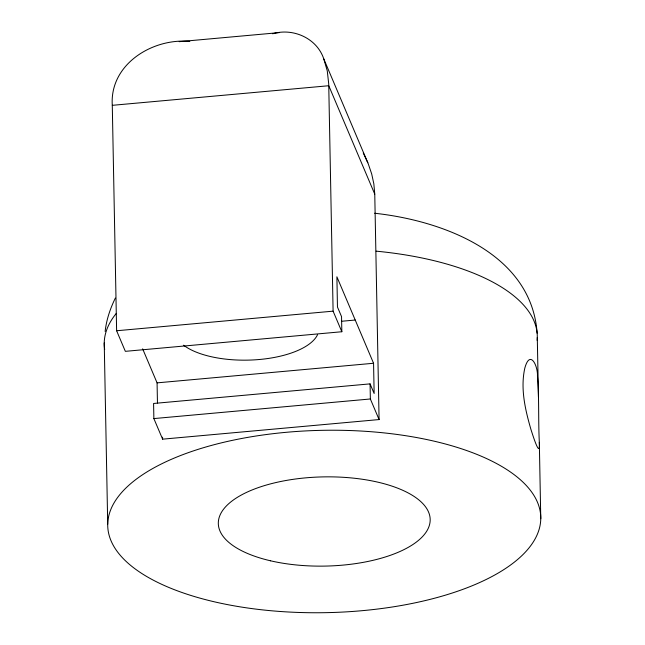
<?xml version="1.0" encoding="UTF-8"?>
<svg xmlns="http://www.w3.org/2000/svg" width="645" height="645" viewBox="0 0 645 645"><rect width="100%" height="100%" fill="white"/><g stroke="black" fill="none" stroke-linecap="round" stroke-linejoin="round"><path stroke-width="0.97" d="M105.143 331.441C106.401 319.823 110.222 308.528 115.358 298.071M272.65 33.774C293.024 27.638 316.872 38.2 323.758 58.848L368.231 163.741L371.689 173.94L373.842 183.841L374.761 194.137L379.083 419.564L162.605 439.164L153.873 418.581L153.583 403.472L370.069 383.872L374.14 393.474L373.56 363.264L336.892 276.81L337.464 307.02L341.544 316.631L341.834 331.74L125.348 351.34L116.616 330.756L112.286 105.328C109.497 64.282 152.551 37.91 189.807 41.393M179.189 41.675L279.341 32.613M112.286 105.328L328.773 85.729L374.761 194.137M116.616 330.756L333.102 311.156L341.834 331.74M341.455 321.283L355.226 320.033M142.642 348.832L157.074 382.864L373.56 363.264M153.873 418.581L370.359 398.981L379.083 419.564M374.624 213.245C442.591 220.638 531.544 253.203 537.124 333.175M363.264 152.994L367.819 162.734M323.758 58.848L327.265 70.877L328.724 83.898L333.102 311.156M539.325 442.349C538.204 420.25 539.252 398.062 537.462 375.995C537.946 365.884 530.037 349.082 524.828 368.061C520.249 388.564 525.24 409.769 530.964 429.538C531.819 431.916 540.47 460.973 539.325 442.349L540.768 518.741A216.567 91.187 -1.1 0 1 214.6 601.866A216.567 91.187 -1.1 0 1 217.357 443.865A216.567 91.187 -1.1 0 1 540.768 518.741M537.285 337.448L538.454 396.998M370.069 383.872L370.359 398.981M162.564 437.149L162.605 439.164M157.074 382.864L157.461 403.004M104.232 342.947L107.715 524.24M376.132 251.155A216.567 91.187 -1.1 0 1 537.132 340.358M104.684 349.534A216.567 91.187 -1.1 0 1 116.294 313.397M317.509 334.779A71.99 30.307 -1.1 0 1 257.468 359.66A71.99 30.307 -1.1 0 1 183.599 345.204M270.602 560.811A105.949 44.61 -1.1 0 0 430.175 520.144A105.949 44.61 -1.1 0 0 271.948 483.516A105.949 44.61 -1.1 0 0 270.602 560.811"/></g></svg>
